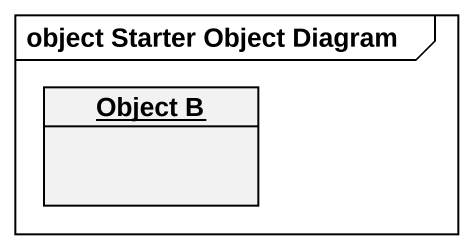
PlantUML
@startuml
mainframe object Starter Object Diagram
hide circle
hide empty members
object "Object B" as Object_B
@enduml
